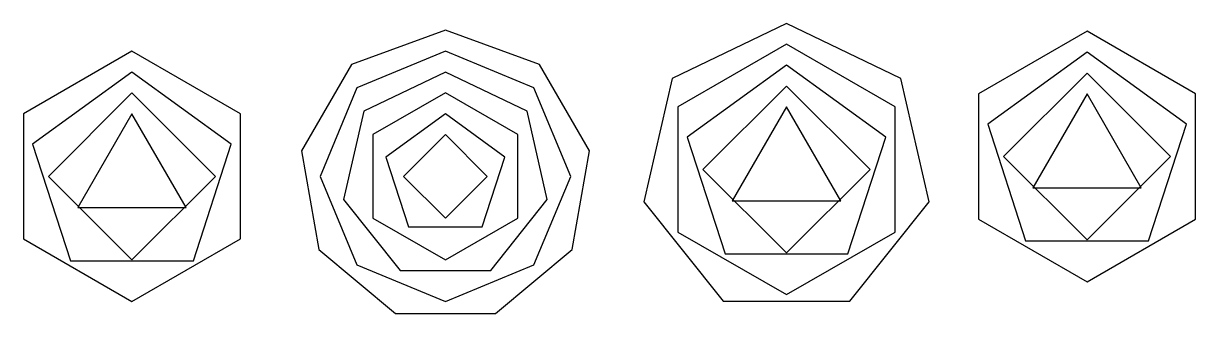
# Model space of a CAD drawing. Header units: centimetres. Extents: x -5.2 to 50.9, y -6.6 to 7.3.
import ezdxf

# ---------------------------------------------------------------- set-up
doc = ezdxf.new("R2010")
doc.units = ezdxf.units.CM
doc.layers.add('Default', color=178, linetype='Continuous', true_color=0x000000)

msp = doc.modelspace()

# ---------------------------------------------------------------- linework, layer by layer
at = {"layer": 'Default'}
for p, q in [((31.328, 7.33), (25.855, 4.694)), ((36.801, 4.694), (31.328, 7.33)), ((15, 7), (10.5, 5.362)), ((19.5, 5.362), (15, 7)), ((45.714, 6.952), (40.518, 3.952)), ((50.91, 3.952), (45.714, 6.952)), ((31.328, 6.33), (26.132, 3.33)), ((36.524, 3.33), (31.328, 6.33)), ((0, 6), (-5.196, 3)), ((5.196, 3), (0, 6)), ((15, 6), (10.757, 4.243)), ((19.243, 4.243), (15, 6)), ((45.714, 5.952), (40.959, 2.497)), ((50.469, 2.497), (45.714, 5.952)), ((10.5, 5.362), (8.106, 1.216)), ((21.894, 1.216), (19.5, 5.362)), ((31.328, 5.33), (26.573, 1.875)), ((36.083, 1.875), (31.328, 5.33)), ((0, 5), (-4.755, 1.545)), ((4.755, 1.545), (0, 5)), ((15, 5), (11.091, 3.117)), ((18.909, 3.117), (15, 5)), ((25.855, 4.694), (24.503, -1.228)), ((38.152, -1.228), (36.801, 4.694)), ((45.714, 4.952), (41.714, 0.952)), ((49.714, 0.952), (45.714, 4.952)), ((0, 4), (-4, 0)), ((4, 0), (0, 4)), ((10.757, 4.243), (9, 0)), ((15, 4), (11.536, 2)), ((18.464, 2), (15, 4)), ((21, 0), (19.243, 4.243)), ((31.328, 4.33), (27.328, 0.33)), ((35.328, 0.33), (31.328, 4.33)), ((40.518, 3.952), (40.518, -2.048)), ((45.714, 3.952), (43.116, -0.548)), ((48.312, -0.548), (45.714, 3.952)), ((50.91, -2.048), (50.91, 3.952)), ((-5.196, 3), (-5.196, -3)), ((0, 3), (-2.598, -1.5)), ((2.598, -1.5), (0, 3)), ((5.196, -3), (5.196, 3)), ((11.091, 3.117), (10.125, -1.113)), ((15, 3), (12.147, 0.927)), ((17.853, 0.927), (15, 3)), ((19.875, -1.113), (18.909, 3.117)), ((26.132, 3.33), (26.132, -2.67)), ((31.328, 3.33), (28.73, -1.17)), ((33.926, -1.17), (31.328, 3.33)), ((36.524, -2.67), (36.524, 3.33)), ((40.959, 2.497), (42.775, -3.093)), ((48.653, -3.093), (50.469, 2.497)), ((11.536, 2), (11.536, -2)), ((15, 2), (13, 0)), ((17, 0), (15, 2)), ((18.464, -2), (18.464, 2)), ((26.573, 1.875), (28.389, -3.715)), ((34.267, -3.715), (36.083, 1.875)), ((-4.755, 1.545), (-2.939, -4.045)), ((2.939, -4.045), (4.755, 1.545)), ((8.106, 1.216), (8.938, -3.5)), ((21.062, -3.5), (21.894, 1.216)), ((12.147, 0.927), (13.237, -2.427)), ((16.763, -2.427), (17.853, 0.927)), ((41.714, 0.952), (45.714, -3.048)), ((45.714, -3.048), (49.714, 0.952)), ((-4, 0), (0, -4)), ((0, -4), (4, 0)), ((9, 0), (10.757, -4.243)), ((13, 0), (15, -2)), ((15, -2), (17, 0)), ((19.243, -4.243), (21, 0)), ((27.328, 0.33), (31.328, -3.67)), ((31.328, -3.67), (35.328, 0.33)), ((43.116, -0.548), (48.312, -0.548)), ((10.125, -1.113), (12.831, -4.505)), ((17.169, -4.505), (19.875, -1.113)), ((-2.598, -1.5), (2.598, -1.5)), ((24.503, -1.228), (28.291, -5.977)), ((28.73, -1.17), (33.926, -1.17)), ((34.365, -5.977), (38.152, -1.228)), ((11.536, -2), (15, -4)), ((15, -4), (18.464, -2)), ((40.518, -2.048), (45.714, -5.048)), ((45.714, -5.048), (50.91, -2.048)), ((13.237, -2.427), (16.763, -2.427)), ((26.132, -2.67), (31.328, -5.67)), ((31.328, -5.67), (36.524, -2.67)), ((-5.196, -3), (0, -6)), ((0, -6), (5.196, -3)), ((42.775, -3.093), (48.653, -3.093)), ((8.938, -3.5), (12.606, -6.578)), ((17.394, -6.578), (21.062, -3.5)), ((28.389, -3.715), (34.267, -3.715)), ((-2.939, -4.045), (2.939, -4.045)), ((10.757, -4.243), (15, -6)), ((15, -6), (19.243, -4.243)), ((12.831, -4.505), (17.169, -4.505)), ((28.291, -5.977), (34.365, -5.977)), ((12.606, -6.578), (17.394, -6.578))]:
    msp.add_line(p, q, dxfattribs=at)

doc.saveas('drawing.dxf')
